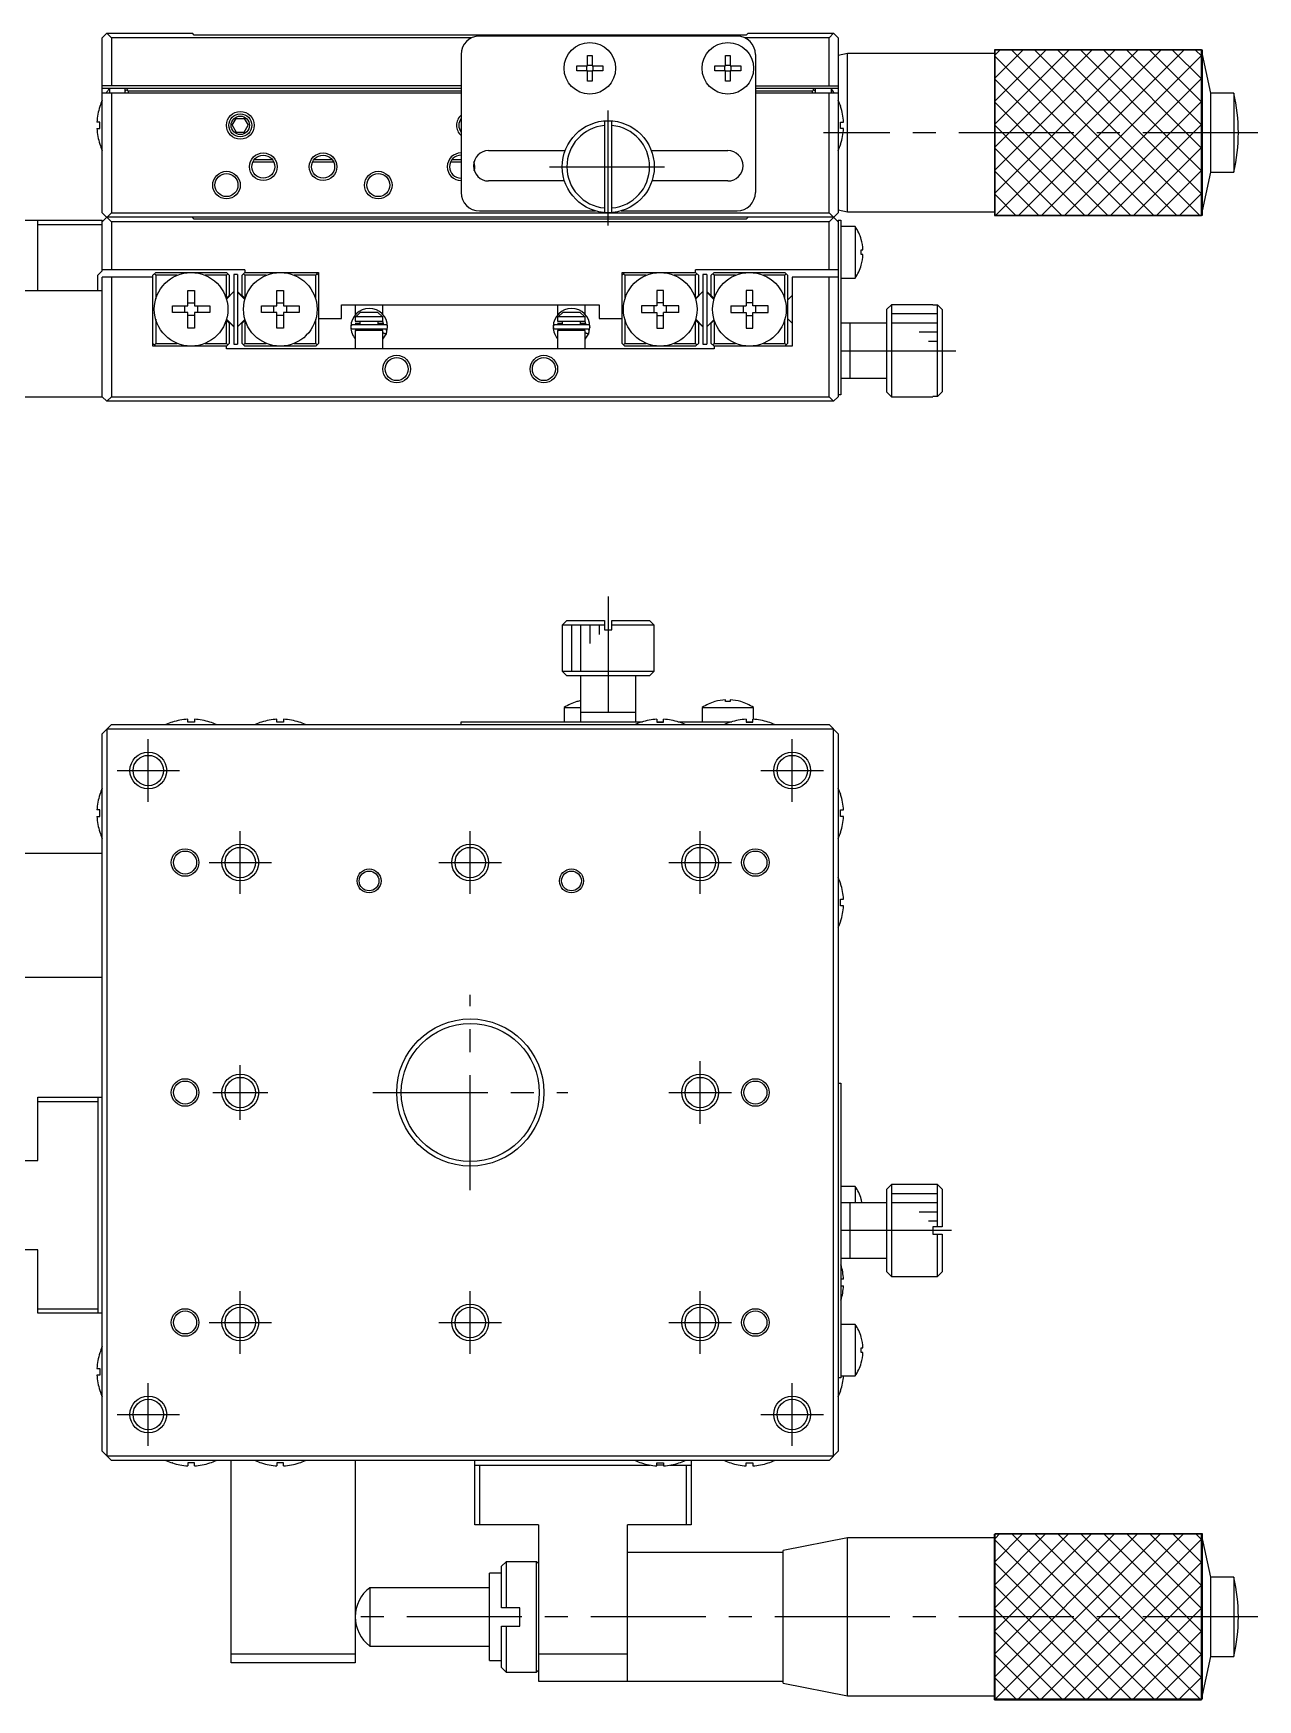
# Model space of a CAD drawing. Extents: x -141 to 392, y -18 to 291.
# Drawn here: x 19.6 to 152.7, y 110.1 to 291.2 of the extents above; entities that cross this region are included whole.
import ezdxf

# ---------------------------------------------------------------- set-up
doc = ezdxf.new("R2010")
doc.units = 0
doc.header["$LTSCALE"] = 10
doc.linetypes.add('CENTER', pattern=[2, 1.25, -0.25, 0.25, -0.25])
doc.layers.get('0').update_dxf_attribs({"linetype": 'CONTINUOUS'})
doc.layers.add('CENTER', color=1, linetype='CENTER')

msp = doc.modelspace()

# ---------------------------------------------------------------- linework, layer by layer
at = {"color": 7, "linetype": 'CONTINUOUS'}
for p, q in [((27.144574, 290.71926), (27.644574, 291.21926)), ((27.144574, 271.71926), (27.144574, 290.71926)), ((27.644574, 291.21926), (28.144574, 290.71926)), ((27.644574, 291.21926), (36.944574, 291.21926)), ((67.272794, 290.71926), (28.144574, 290.71926)), ((28.144574, 290.71926), (28.144574, 285.51926)), ((37.144574, 291.01926), (36.944574, 291.21926)), ((97.144574, 291.01926), (37.144574, 291.01926)), ((96.144574, 290.91926), (68.144574, 290.91926)), ((106.144574, 290.71926), (97.016354, 290.71926)), ((97.344574, 291.21926), (97.144574, 291.01926)), ((97.344574, 291.21926), (106.644574, 291.21926)), ((106.144574, 290.71926), (106.644574, 291.21926)), ((106.144574, 285.51926), (106.144574, 290.71926)), ((106.644574, 291.21926), (107.144574, 290.71926)), ((107.144574, 290.71926), (107.144574, 271.71926)), ((66.144574, 288.91926), (66.144574, 273.91926)), ((79.884574, 288.818399), (80.404574, 288.818399)), ((79.884574, 287.67926), (79.884574, 288.818399)), ((80.404574, 288.818399), (80.404574, 287.67926)), ((94.884574, 288.818399), (95.404574, 288.818399)), ((94.884574, 287.67926), (94.884574, 288.818399)), ((95.404574, 288.818399), (95.404574, 287.67926)), ((98.144574, 288.91926), (98.144574, 273.91926)), ((108.144574, 289.01926), (107.144574, 288.81926)), ((108.144574, 271.81926), (108.144574, 289.01926)), ((124.144574, 289.01926), (108.144574, 289.01926)), ((124.144574, 289.41926), (124.144574, 271.41926)), ((146.644574, 289.41926), (124.144574, 289.41926)), ((147.644574, 284.71926), (146.644574, 289.41926)), ((146.644574, 271.41926), (146.644574, 289.41926)), ((78.745435, 287.15926), (78.745435, 287.67926)), ((78.745435, 287.67926), (79.884574, 287.67926)), ((79.884574, 287.15926), (78.745435, 287.15926)), ((79.815132, 287.15926), (79.815132, 287.67926)), ((79.884574, 287.748702), (80.404574, 287.748702)), ((79.884574, 286.020121), (79.884574, 287.15926)), ((80.404574, 287.089818), (79.884574, 287.089818)), ((80.404574, 287.67926), (81.543713, 287.67926)), ((80.404574, 287.15926), (80.404574, 286.020121)), ((81.543713, 287.15926), (80.404574, 287.15926)), ((80.474016, 287.67926), (80.474016, 287.15926)), ((81.543713, 287.67926), (81.543713, 287.15926)), ((93.745435, 287.15926), (93.745435, 287.67926)), ((93.745435, 287.67926), (94.884574, 287.67926)), ((94.884574, 287.15926), (93.745435, 287.15926)), ((94.815132, 287.15926), (94.815132, 287.67926)), ((94.884574, 287.748702), (95.404574, 287.748702)), ((94.884574, 286.020121), (94.884574, 287.15926)), ((95.404574, 287.089818), (94.884574, 287.089818)), ((95.404574, 287.67926), (96.543713, 287.67926)), ((95.404574, 287.15926), (95.404574, 286.020121)), ((96.543713, 287.15926), (95.404574, 287.15926)), ((95.474016, 287.67926), (95.474016, 287.15926)), ((96.543713, 287.67926), (96.543713, 287.15926)), ((66.144574, 285.51926), (27.144574, 285.51926)), ((66.144574, 285.21926), (27.144574, 285.21926)), ((66.144574, 284.71926), (27.144574, 284.71926)), ((27.921098, 285.21926), (27.921098, 284.71926)), ((28.144574, 284.71926), (28.144574, 271.71926)), ((29.944574, 285.21926), (29.644574, 284.91926)), ((29.644574, 284.71926), (29.644574, 285.21926)), ((29.944574, 284.91926), (29.794574, 285.06926)), ((29.944574, 284.91926), (29.944574, 284.71926)), ((66.144574, 284.91926), (29.944574, 284.91926)), ((80.404574, 286.020121), (79.884574, 286.020121)), ((95.404574, 286.020121), (94.884574, 286.020121)), ((98.144574, 285.51926), (107.144574, 285.51926)), ((107.144574, 285.21926), (98.144574, 285.21926)), ((104.344574, 284.91926), (98.144574, 284.91926)), ((107.144574, 284.71926), (98.144574, 284.71926)), ((104.644574, 284.91926), (104.344574, 285.21926)), ((104.494574, 285.06926), (104.344574, 284.91926)), ((104.344574, 284.71926), (104.344574, 284.91926)), ((104.644574, 285.21926), (104.644574, 284.71926)), ((106.144574, 271.71926), (106.144574, 284.71926)), ((106.368049, 285.21926), (106.368049, 284.71926)), ((150.144574, 284.71926), (147.644574, 284.71926)), ((147.644574, 276.11926), (147.644574, 284.71926)), ((150.144574, 284.71926), (150.144574, 276.11926)), ((26.881991, 283.25469), (26.872942, 283.259104)), ((107.407156, 283.25469), (107.416205, 283.259104)), ((26.881991, 281.57926), (26.564543, 281.57926)), ((26.564543, 280.85926), (26.881991, 280.85926)), ((26.881991, 280.85926), (26.881991, 281.57926)), ((41.278548, 281.21926), (41.711561, 281.96926)), ((41.278548, 281.21926), (41.711561, 280.46926)), ((41.711561, 281.96926), (42.577586, 281.96926)), ((42.577586, 281.96926), (43.010599, 281.21926)), ((42.577586, 280.46926), (43.010599, 281.21926)), ((81.744574, 281.703234), (81.744574, 271.735286)), ((82.544574, 271.735286), (82.544574, 281.703234)), ((107.407156, 280.85926), (107.407156, 281.57926)), ((107.407156, 281.57926), (107.724605, 281.57926)), ((107.724605, 280.85926), (107.407156, 280.85926)), ((26.872942, 279.179416), (26.881991, 279.183829)), ((41.711561, 280.46926), (42.577586, 280.46926)), ((107.416205, 279.179416), (107.407156, 279.183829)), ((45.790218, 277.21926), (43.49893, 277.21926)), ((43.684105, 277.51926), (45.605042, 277.51926)), ((52.290218, 277.21926), (49.99893, 277.21926)), ((50.184105, 277.51926), (52.105042, 277.51926)), ((66.144574, 277.21926), (64.99893, 277.21926)), ((65.184105, 277.51926), (66.144574, 277.51926)), ((69.144574, 278.46926), (77.460825, 278.46926)), ((86.828322, 278.46926), (95.144574, 278.46926)), ((146.644574, 271.41926), (147.644574, 276.11926)), ((147.644574, 276.11926), (150.144574, 276.11926)), ((77.390891, 275.16926), (69.144574, 275.16926)), ((95.144574, 275.16926), (86.898257, 275.16926)), ((27.144574, 271.71926), (28.144574, 270.71926)), ((27.144574, 270.71926), (28.144574, 271.71926)), ((28.144574, 271.71926), (106.144574, 271.71926)), ((68.144574, 271.91926), (80.744574, 271.91926)), ((83.544574, 271.91926), (96.144574, 271.91926)), ((106.144574, 271.71926), (107.144574, 270.71926)), ((106.144574, 270.71926), (107.144574, 271.71926)), ((107.144574, 272.01926), (108.144574, 271.81926)), ((108.144574, 271.81926), (124.144574, 271.81926)), ((6.144574, 270.91926), (27.144574, 270.91926)), ((20.144574, 263.21926), (20.144574, 270.91926)), ((27.144574, 270.41926), (20.144574, 270.41926)), ((27.144574, 265.41926), (27.144574, 270.91926)), ((106.644574, 271.21926), (27.644574, 271.21926)), ((28.144574, 270.71926), (28.144574, 265.51926)), ((106.144574, 270.71926), (28.144574, 270.71926)), ((37.144574, 271.01926), (36.944574, 271.21926)), ((97.144574, 271.01926), (37.144574, 271.01926)), ((97.344574, 271.21926), (97.144574, 271.01926)), ((106.144574, 265.51926), (106.144574, 270.71926)), ((107.144574, 270.91926), (107.444574, 270.91926)), ((107.144574, 270.91926), (107.144574, 251.71926)), ((107.444574, 270.91926), (107.444574, 251.91926)), ((108.987037, 270.21926), (107.444574, 270.21926)), ((108.987037, 270.21926), (108.987037, 264.61926)), ((124.144574, 271.41926), (146.644574, 271.41926)), ((109.637778, 268.818399), (109.643947, 268.821408)), ((109.637778, 267.15926), (109.637778, 267.67926)), ((109.637778, 267.67926), (109.831035, 267.67926)), ((109.831035, 267.15926), (109.637778, 267.15926)), ((26.644574, 264.91926), (27.144574, 265.41926)), ((26.644574, 263.21926), (26.644574, 264.91926)), ((42.644574, 265.51926), (27.144574, 265.51926)), ((27.144574, 251.71926), (27.144574, 264.71926)), ((32.644574, 264.71926), (27.144574, 264.71926)), ((28.144574, 264.71926), (28.144574, 251.71926)), ((32.944574, 265.21926), (32.644574, 264.91926)), ((32.644574, 257.21926), (32.644574, 264.91926)), ((32.944574, 264.91926), (32.794574, 265.06926)), ((32.944574, 265.21926), (40.644574, 265.21926)), ((32.944574, 264.91926), (32.944574, 262.304387)), ((35.274705, 264.91926), (32.944574, 264.91926)), ((40.644574, 264.91926), (38.314442, 264.91926)), ((40.644574, 265.21926), (40.944574, 264.91926)), ((40.794574, 265.06926), (40.644574, 264.91926)), ((40.644574, 262.428969), (40.644574, 264.91926)), ((40.944574, 264.91926), (40.944574, 262.728969)), ((41.844574, 265.01926), (41.444574, 265.01926)), ((41.444574, 265.01926), (41.444574, 257.41926)), ((41.844574, 265.01926), (41.844574, 257.41926)), ((42.344574, 264.91926), (42.644574, 265.21926)), ((42.344574, 262.728969), (42.344574, 264.91926)), ((42.644574, 264.91926), (42.494574, 265.06926)), ((42.644574, 265.51926), (42.644574, 265.21926)), ((42.644574, 265.21926), (50.644574, 265.21926)), ((42.644574, 264.91926), (42.644574, 262.428969)), ((44.974705, 264.91926), (42.644574, 264.91926)), ((50.344574, 264.91926), (48.014442, 264.91926)), ((50.344574, 265.21926), (50.644574, 264.91926)), ((50.494574, 265.06926), (50.344574, 264.91926)), ((50.344574, 262.304387), (50.344574, 264.91926)), ((50.644574, 265.21926), (50.644574, 257.51926)), ((83.644574, 265.21926), (91.644574, 265.21926)), ((83.644574, 257.51926), (83.644574, 265.21926)), ((83.944574, 265.21926), (83.644574, 264.91926)), ((83.944574, 264.91926), (83.794574, 265.06926)), ((86.274705, 264.91926), (83.944574, 264.91926)), ((83.944574, 264.91926), (83.944574, 262.304387)), ((91.644574, 264.91926), (89.314442, 264.91926)), ((91.644574, 265.21926), (91.644574, 265.51926)), ((107.144574, 265.51926), (91.644574, 265.51926)), ((91.644574, 265.21926), (91.944574, 264.91926)), ((91.794574, 265.06926), (91.644574, 264.91926)), ((91.644574, 262.428969), (91.644574, 264.91926)), ((91.944574, 264.91926), (91.944574, 262.728969)), ((92.444574, 265.01926), (92.444574, 257.41926)), ((92.844574, 265.01926), (92.444574, 265.01926)), ((92.844574, 265.01926), (92.844574, 257.41926)), ((93.344574, 264.91926), (93.644574, 265.21926)), ((93.344574, 262.728969), (93.344574, 264.91926)), ((93.644574, 264.91926), (93.494574, 265.06926)), ((93.644574, 265.21926), (101.344574, 265.21926)), ((93.644574, 264.91926), (93.644574, 262.428969)), ((95.974705, 264.91926), (93.644574, 264.91926)), ((101.344574, 264.91926), (99.014442, 264.91926)), ((101.344574, 265.21926), (101.644574, 264.91926)), ((101.494574, 265.06926), (101.344574, 264.91926)), ((101.344574, 262.304387), (101.344574, 264.91926)), ((101.644574, 264.91926), (101.644574, 257.51926)), ((102.144574, 264.71926), (102.144574, 257.21926)), ((107.144574, 264.71926), (102.144574, 264.71926)), ((106.144574, 251.71926), (106.144574, 264.71926)), ((107.444574, 264.61926), (108.987037, 264.61926)), ((109.643947, 266.017112), (109.637778, 266.020121)), ((27.144574, 263.21926), (6.144574, 263.21926)), ((36.434574, 263.25469), (37.154574, 263.25469)), ((36.434574, 261.57926), (36.434574, 263.25469)), ((37.154574, 263.25469), (37.154574, 261.57926)), ((40.616162, 262.400557), (40.944574, 262.728969)), ((41.444574, 263.14058), (40.636529, 262.332535)), ((42.652619, 262.332535), (41.844574, 263.14058)), ((41.844574, 263.06987), (42.637064, 262.27738)), ((42.344574, 262.728969), (42.672986, 262.400558)), ((46.134574, 263.25469), (46.854574, 263.25469)), ((46.134574, 261.57926), (46.134574, 263.25469)), ((46.854574, 263.25469), (46.854574, 261.57926)), ((88.154574, 263.25469), (87.434574, 263.25469)), ((87.434574, 263.25469), (87.434574, 261.57926)), ((88.154574, 261.57926), (88.154574, 263.25469)), ((91.616162, 262.400557), (91.944574, 262.728969)), ((92.444574, 263.14058), (91.636529, 262.332535)), ((93.652619, 262.332535), (92.844574, 263.14058)), ((92.844574, 263.06987), (93.637064, 262.27738)), ((93.344574, 262.728969), (93.672986, 262.400558)), ((97.854574, 263.25469), (97.134574, 263.25469)), ((97.134574, 263.25469), (97.134574, 261.57926)), ((97.854574, 261.57926), (97.854574, 263.25469)), ((102.144574, 262.71926), (101.644574, 262.21926)), ((34.759143, 260.85926), (34.759143, 261.57926)), ((34.759143, 261.57926), (36.434574, 261.57926)), ((36.434574, 260.85926), (34.759143, 260.85926)), ((36.106545, 260.85926), (36.106545, 261.57926)), ((36.434574, 261.907289), (37.154574, 261.907289)), ((36.434574, 259.183829), (36.434574, 260.85926)), ((37.154574, 261.57926), (38.830004, 261.57926)), ((37.154574, 260.85926), (37.154574, 259.183829)), ((38.830004, 260.85926), (37.154574, 260.85926)), ((37.482603, 261.57926), (37.482603, 260.85926)), ((38.830004, 261.57926), (38.830004, 260.85926)), ((44.459143, 261.57926), (46.134574, 261.57926)), ((44.459143, 260.85926), (44.459143, 261.57926)), ((46.134574, 260.85926), (44.459143, 260.85926)), ((45.806545, 260.85926), (45.806545, 261.57926)), ((46.134574, 261.907289), (46.854574, 261.907289)), ((46.134574, 259.183829), (46.134574, 260.85926)), ((46.854574, 261.57926), (48.530004, 261.57926)), ((46.854574, 260.85926), (46.854574, 259.183829)), ((48.530004, 260.85926), (46.854574, 260.85926)), ((47.182603, 261.57926), (47.182603, 260.85926)), ((48.530004, 261.57926), (48.530004, 260.85926)), ((53.144574, 260.21926), (53.144574, 261.71926)), ((53.144574, 261.71926), (81.144574, 261.71926)), ((54.644574, 261.71926), (54.644574, 260.609789)), ((54.698891, 260.41926), (55.228059, 260.91926)), ((55.228059, 260.91926), (57.061089, 260.91926)), ((57.061089, 260.91926), (57.590257, 260.41926)), ((57.644574, 260.648431), (57.644574, 261.71926)), ((76.644574, 261.71926), (76.644574, 260.609789)), ((76.698891, 260.41926), (77.228059, 260.91926)), ((77.228059, 260.91926), (79.061089, 260.91926)), ((79.061089, 260.91926), (79.590257, 260.41926)), ((79.644574, 260.648431), (79.644574, 261.71926)), ((81.144574, 261.71926), (81.144574, 260.21926)), ((87.434574, 261.57926), (85.759143, 261.57926)), ((85.759143, 261.57926), (85.759143, 260.85926)), ((85.759143, 260.85926), (87.434574, 260.85926)), ((87.106545, 261.57926), (87.106545, 260.85926)), ((88.154574, 261.907289), (87.434574, 261.907289)), ((87.434574, 260.85926), (87.434574, 259.183829)), ((89.830004, 261.57926), (88.154574, 261.57926)), ((88.154574, 259.183829), (88.154574, 260.85926)), ((89.830004, 260.85926), (88.154574, 260.85926)), ((88.482603, 260.85926), (88.482603, 261.57926)), ((89.830004, 260.85926), (89.830004, 261.57926)), ((95.459143, 261.57926), (95.459143, 260.85926)), ((95.459143, 261.57926), (97.134574, 261.57926)), ((95.459143, 260.85926), (97.134574, 260.85926)), ((96.806545, 261.57926), (96.806545, 260.85926)), ((97.854574, 261.907289), (97.134574, 261.907289)), ((97.134574, 260.85926), (97.134574, 259.183829)), ((99.530004, 261.57926), (97.854574, 261.57926)), ((97.854574, 259.183829), (97.854574, 260.85926)), ((97.854574, 260.85926), (99.530004, 260.85926)), ((98.182603, 260.85926), (98.182603, 261.57926)), ((99.530004, 260.85926), (99.530004, 261.57926)), ((112.944574, 261.71926), (112.444574, 261.21926)), ((112.444574, 252.21926), (112.444574, 261.21926)), ((112.944574, 261.71926), (112.944574, 251.71926)), ((117.444574, 261.71926), (112.944574, 261.71926)), ((117.444574, 261.71926), (117.444574, 261.703234)), ((117.444574, 261.703234), (117.944574, 261.703234)), ((117.944574, 251.735286), (117.944574, 261.703234)), ((117.944574, 261.703234), (118.444574, 261.201447)), ((118.444574, 261.201447), (118.444574, 252.237073)), ((32.944574, 260.134133), (32.944574, 257.51926)), ((37.154574, 260.531231), (36.434574, 260.531231)), ((37.154574, 259.183829), (36.434574, 259.183829)), ((40.944574, 259.709551), (40.616162, 260.037963)), ((40.636529, 260.105985), (41.444574, 259.29794)), ((40.644574, 257.51926), (40.644574, 260.009551)), ((41.444574, 259.36865), (40.652084, 260.16114)), ((40.944574, 259.709551), (40.944574, 257.51926)), ((41.844574, 259.29794), (42.652619, 260.105985)), ((42.672985, 260.037962), (42.344574, 259.709551)), ((42.344574, 257.51926), (42.344574, 259.709551)), ((42.644574, 260.009551), (42.644574, 257.51926)), ((46.854574, 260.531231), (46.134574, 260.531231)), ((46.854574, 259.183829), (46.134574, 259.183829)), ((50.344574, 257.51926), (50.344574, 260.134133)), ((50.644574, 260.21926), (53.144574, 260.21926)), ((57.936182, 259.5334), (54.386182, 259.5334)), ((54.386182, 259.0834), (57.936182, 259.0834)), ((54.644574, 260.41926), (54.644574, 259.91926)), ((57.644574, 260.41926), (54.644574, 260.41926)), ((54.644574, 259.91926), (57.644574, 259.91926)), ((54.644574, 259.71926), (55.144574, 259.71926)), ((54.734313, 258.919262), (54.986739, 259.0834)), ((55.144574, 259.91926), (55.144574, 259.5334)), ((55.144574, 259.0834), (55.144574, 258.91926)), ((57.144574, 259.5334), (57.144574, 259.91926)), ((57.144574, 259.71926), (57.644574, 259.71926)), ((57.144574, 258.91926), (57.144574, 259.0834)), ((57.335625, 259.0834), (57.588037, 258.919293)), ((57.586048, 259.919413), (57.695408, 259.533447)), ((57.644574, 259.91926), (57.644574, 260.41926)), ((57.644574, 259.71926), (57.644574, 259.759235)), ((58.004846, 259.08906), (58.002927, 259.093601)), ((58.017878, 259.055612), (58.004846, 259.08906)), ((58.029226, 259.021563), (58.017878, 259.055612)), ((58.030854, 258.60028), (58.160135, 259.282558)), ((79.936182, 259.5334), (76.386182, 259.5334)), ((76.386182, 259.0834), (79.936182, 259.0834)), ((76.644574, 260.41926), (76.644574, 259.91926)), ((79.644574, 260.41926), (76.644574, 260.41926)), ((76.644574, 259.91926), (79.644574, 259.91926)), ((76.644574, 259.71926), (77.144574, 259.71926)), ((76.734313, 258.919262), (76.986739, 259.0834)), ((77.144574, 259.91926), (77.144574, 259.5334)), ((77.144574, 259.0834), (77.144574, 258.91926)), ((79.144574, 259.5334), (79.144574, 259.91926)), ((79.144574, 259.71926), (79.644574, 259.71926)), ((79.144574, 258.91926), (79.144574, 259.0834)), ((79.335625, 259.0834), (79.588037, 258.919293)), ((79.586048, 259.919413), (79.695408, 259.533447)), ((79.644574, 259.91926), (79.644574, 260.41926)), ((79.644574, 259.71926), (79.644574, 259.759235)), ((80.004846, 259.08906), (80.002927, 259.093601)), ((80.017878, 259.055612), (80.004846, 259.08906)), ((80.029226, 259.021563), (80.017878, 259.055612)), ((80.030854, 258.60028), (80.160135, 259.282558)), ((81.144574, 260.21926), (83.644574, 260.21926)), ((83.944574, 260.134133), (83.944574, 257.51926)), ((87.434574, 260.531231), (88.154574, 260.531231)), ((87.434574, 259.183829), (88.154574, 259.183829)), ((91.944574, 259.709551), (91.616162, 260.037963)), ((91.636529, 260.105985), (92.444574, 259.29794)), ((91.644574, 257.51926), (91.644574, 260.009551)), ((92.444574, 259.36865), (91.652084, 260.16114)), ((91.944574, 259.709551), (91.944574, 257.51926)), ((92.844574, 259.29794), (93.652619, 260.105985)), ((93.672985, 260.037962), (93.344574, 259.709551)), ((93.344574, 257.51926), (93.344574, 259.709551)), ((93.644574, 260.009551), (93.644574, 257.51926)), ((97.134574, 260.531231), (97.854574, 260.531231)), ((97.134574, 259.183829), (97.854574, 259.183829)), ((101.344574, 257.51926), (101.344574, 260.134133)), ((101.644574, 260.21926), (102.144574, 259.71926)), ((112.444574, 259.71926), (107.444574, 259.71926)), ((108.444574, 253.71926), (108.444574, 259.71926)), ((32.944574, 257.21926), (32.644574, 257.51926)), ((40.644574, 257.21926), (32.644574, 257.21926)), ((32.794574, 257.36926), (32.944574, 257.51926)), ((32.944574, 257.51926), (35.274705, 257.51926)), ((38.314442, 257.51926), (40.644574, 257.51926)), ((40.644574, 257.51926), (40.794574, 257.36926)), ((40.944574, 257.51926), (40.644574, 257.21926)), ((40.644574, 256.91926), (40.644574, 257.21926)), ((41.444574, 257.41926), (41.844574, 257.41926)), ((42.644574, 257.21926), (42.344574, 257.51926)), ((42.494574, 257.36926), (42.644574, 257.51926)), ((42.644574, 257.51926), (44.974705, 257.51926)), ((50.344574, 257.21926), (42.644574, 257.21926)), ((48.014442, 257.51926), (50.344574, 257.51926)), ((50.344574, 257.51926), (50.494574, 257.36926)), ((50.344574, 257.21926), (50.644574, 257.51926)), ((54.297805, 258.585555), (54.302672, 258.571748)), ((54.301777, 258.571362), (54.331756, 258.501849)), ((54.318268, 258.534204), (54.317954, 258.532627)), ((54.317954, 258.532627), (54.318491, 258.53285)), ((54.318137, 258.531751), (54.317954, 258.532627)), ((57.644574, 258.91926), (54.644574, 258.91926)), ((54.644574, 258.91926), (54.644574, 256.91926)), ((57.998953, 258.522286), (57.644539, 258.655419)), ((57.644574, 256.91926), (57.644574, 258.91926)), ((57.657157, 258.659265), (57.644574, 258.665969)), ((57.64468, 257.968384), (58.003632, 258.532051)), ((57.670759, 258.652268), (57.657157, 258.659265)), ((57.685281, 258.64503), (57.670759, 258.652268)), ((57.700617, 258.637602), (57.685281, 258.64503)), ((57.716655, 258.63004), (57.700617, 258.637602)), ((57.733277, 258.622398), (57.716655, 258.63004)), ((57.750364, 258.614731), (57.733277, 258.622398)), ((57.76779, 258.607097), (57.750364, 258.614731)), ((57.785427, 258.59955), (57.76779, 258.607097)), ((57.803149, 258.592146), (57.785427, 258.59955)), ((57.820824, 258.584939), (57.803149, 258.592146)), ((57.838325, 258.57798), (57.820824, 258.584939)), ((57.855524, 258.571322), (57.838325, 258.57798)), ((57.872295, 258.565012), (57.855524, 258.571322)), ((57.888516, 258.559096), (57.872295, 258.565012)), ((57.904069, 258.553618), (57.888516, 258.559096)), ((57.91884, 258.548618), (57.904069, 258.553618)), ((57.932721, 258.544131), (57.91884, 258.548618)), ((57.945612, 258.540192), (57.932721, 258.544131)), ((57.957419, 258.536827), (57.945612, 258.540192)), ((57.968054, 258.534063), (57.957419, 258.536827)), ((57.977441, 258.531919), (57.968054, 258.534063)), ((57.985512, 258.530411), (57.977441, 258.531919)), ((57.985323, 258.489959), (58.030854, 258.60028)), ((57.992206, 258.52955), (57.985512, 258.530411)), ((57.997477, 258.529342), (57.992206, 258.52955)), ((58.001284, 258.529788), (57.997477, 258.529342)), ((57.999746, 258.522893), (57.998953, 258.522286)), ((58.003601, 258.530886), (58.001284, 258.529788)), ((58.00441, 258.532627), (58.003601, 258.530886)), ((58.004228, 258.531751), (58.016688, 258.563396)), ((58.016688, 258.563396), (58.028203, 258.597394)), ((58.028203, 258.597394), (58.038007, 258.631919)), ((58.038862, 258.986996), (58.029226, 259.021563)), ((58.038007, 258.631919), (58.046077, 258.666884)), ((58.046762, 258.951998), (58.038862, 258.986996)), ((58.046077, 258.666884), (58.052393, 258.702202)), ((58.052907, 258.916653), (58.046762, 258.951998)), ((58.052393, 258.702202), (58.05694, 258.737788)), ((58.057283, 258.881048), (58.052907, 258.916653)), ((58.05694, 258.737788), (58.059707, 258.773554)), ((58.059879, 258.845272), (58.057283, 258.881048)), ((58.059707, 258.773554), (58.060687, 258.809411)), ((58.060687, 258.809411), (58.059879, 258.845272)), ((76.297805, 258.585555), (76.302672, 258.571748)), ((76.301777, 258.571362), (76.331756, 258.501849)), ((76.318268, 258.534204), (76.317954, 258.532627)), ((76.317954, 258.532627), (76.318491, 258.53285)), ((76.318137, 258.531751), (76.317954, 258.532627)), ((79.644574, 258.91926), (76.644574, 258.91926)), ((76.644574, 258.91926), (76.644574, 256.91926)), ((79.999746, 258.522893), (79.644539, 258.655419)), ((79.644574, 256.91926), (79.644574, 258.91926)), ((79.657157, 258.659265), (79.644574, 258.665969)), ((79.64468, 257.968384), (80.003632, 258.532051)), ((79.670759, 258.652268), (79.657157, 258.659265)), ((79.685281, 258.64503), (79.670759, 258.652268)), ((79.700617, 258.637602), (79.685281, 258.64503)), ((79.716655, 258.63004), (79.700617, 258.637602)), ((79.733277, 258.622398), (79.716655, 258.63004)), ((79.750364, 258.614731), (79.733277, 258.622398)), ((79.76779, 258.607097), (79.750364, 258.614731)), ((79.785427, 258.59955), (79.76779, 258.607097)), ((79.803149, 258.592146), (79.785427, 258.59955)), ((79.820824, 258.584939), (79.803149, 258.592146)), ((79.838325, 258.57798), (79.820824, 258.584939)), ((79.855524, 258.571322), (79.838325, 258.57798)), ((79.872295, 258.565012), (79.855524, 258.571322)), ((79.888516, 258.559096), (79.872295, 258.565012)), ((79.904069, 258.553618), (79.888516, 258.559096)), ((79.91884, 258.548618), (79.904069, 258.553618)), ((79.932721, 258.544131), (79.91884, 258.548618)), ((79.945612, 258.540192), (79.932721, 258.544131)), ((79.957419, 258.536827), (79.945612, 258.540192)), ((79.968054, 258.534063), (79.957419, 258.536827)), ((79.977441, 258.531919), (79.968054, 258.534063)), ((79.985512, 258.530411), (79.977441, 258.531919)), ((79.985323, 258.489959), (79.999858, 258.523165)), ((79.992206, 258.52955), (79.985512, 258.530411)), ((79.997477, 258.529342), (79.992206, 258.52955)), ((80.001284, 258.529788), (79.997477, 258.529342)), ((79.999858, 258.523165), (80.030854, 258.60028)), ((80.003601, 258.530886), (80.001284, 258.529788)), ((80.00441, 258.532627), (80.003601, 258.530886)), ((80.004228, 258.531751), (80.016688, 258.563396)), ((80.016688, 258.563396), (80.028203, 258.597394)), ((80.028203, 258.597394), (80.038007, 258.631919)), ((80.038862, 258.986996), (80.029226, 259.021563)), ((80.038007, 258.631919), (80.046077, 258.666884)), ((80.046762, 258.951998), (80.038862, 258.986996)), ((80.046077, 258.666884), (80.052393, 258.702202)), ((80.052907, 258.916653), (80.046762, 258.951998)), ((80.052393, 258.702202), (80.05694, 258.737788)), ((80.057283, 258.881048), (80.052907, 258.916653)), ((80.05694, 258.737788), (80.059707, 258.773554)), ((80.059879, 258.845272), (80.057283, 258.881048)), ((80.059707, 258.773554), (80.060687, 258.809411)), ((80.060687, 258.809411), (80.059879, 258.845272)), ((83.644574, 257.51926), (83.944574, 257.21926)), ((83.794574, 257.36926), (83.944574, 257.51926)), ((83.944574, 257.51926), (86.274705, 257.51926)), ((91.644574, 257.21926), (83.944574, 257.21926)), ((89.314442, 257.51926), (91.644574, 257.51926)), ((91.644574, 257.51926), (91.794574, 257.36926)), ((91.944574, 257.51926), (91.644574, 257.21926)), ((92.444574, 257.41926), (92.844574, 257.41926)), ((93.644574, 257.21926), (93.344574, 257.51926)), ((93.494574, 257.36926), (93.644574, 257.51926)), ((93.644574, 257.51926), (95.974705, 257.51926)), ((93.644574, 257.21926), (93.644574, 256.91926)), ((102.144574, 257.21926), (93.644574, 257.21926)), ((99.014442, 257.51926), (101.344574, 257.51926)), ((101.344574, 257.51926), (101.494574, 257.36926)), ((101.344574, 257.21926), (101.644574, 257.51926)), ((93.644574, 256.91926), (40.644574, 256.91926)), ((107.444574, 253.71926), (112.444574, 253.71926)), ((107.444574, 251.91926), (107.144574, 251.91926)), ((112.444574, 252.21926), (112.944574, 251.71926)), ((118.444574, 252.237073), (117.944574, 251.735286)), ((6.144574, 251.71926), (27.144574, 251.71926)), ((27.144574, 251.71926), (27.644574, 251.21926)), ((27.644574, 251.21926), (28.144574, 251.71926)), ((106.644574, 251.21926), (27.644574, 251.21926)), ((28.144574, 251.71926), (106.144574, 251.71926)), ((106.144574, 251.71926), (106.644574, 251.21926)), ((106.644574, 251.21926), (107.144574, 251.71926)), ((112.944574, 251.71926), (117.444574, 251.71926)), ((117.944574, 251.735286), (117.444574, 251.735286)), ((117.444574, 251.735286), (117.444574, 251.71926)), ((77.644574, 227.382902), (77.144574, 226.882902)), ((81.744574, 226.882902), (77.144574, 226.882902)), ((77.144574, 226.882902), (77.144574, 221.882902)), ((77.644574, 227.382902), (81.744574, 227.382902)), ((81.744574, 227.382902), (81.744574, 226.382902)), ((82.544574, 227.382902), (86.644574, 227.382902)), ((82.544574, 226.382902), (82.544574, 227.382902)), ((87.144574, 226.882902), (82.544574, 226.882902)), ((87.144574, 226.882902), (86.644574, 227.382902)), ((87.144574, 221.882902), (87.144574, 226.882902)), ((81.744574, 226.382902), (82.544574, 226.382902)), ((77.144574, 221.882902), (87.144574, 221.882902)), ((77.144574, 221.882902), (77.644574, 221.382902)), ((86.644574, 221.382902), (77.644574, 221.382902)), ((79.144574, 221.382902), (79.144574, 216.382902)), ((85.144574, 216.382902), (85.144574, 221.382902)), ((86.644574, 221.382902), (87.144574, 221.882902)), ((77.344574, 217.925365), (79.144574, 217.925365)), ((77.344574, 217.925365), (77.344574, 216.382902)), ((78.745435, 218.576106), (78.742426, 218.582275)), ((85.144574, 217.382902), (79.144574, 217.382902)), ((92.344574, 217.925365), (97.944574, 217.925365)), ((92.344574, 217.925365), (92.344574, 216.382902)), ((93.745435, 218.576106), (93.742426, 218.582275)), ((94.884574, 218.576106), (94.884574, 218.769364)), ((95.404574, 218.576106), (94.884574, 218.576106)), ((95.404574, 218.769364), (95.404574, 218.576106)), ((96.546721, 218.582275), (96.543713, 218.576106)), ((97.944574, 216.657305), (97.944574, 217.925365)), ((27.144574, 215.082902), (28.144574, 216.082902)), ((27.644574, 215.582902), (27.644574, 136.582902)), ((106.644574, 215.582902), (27.644574, 215.582902)), ((28.144574, 216.082902), (106.144574, 216.082902)), ((34.759143, 216.345484), (34.75473, 216.354534)), ((36.434574, 216.345484), (36.434574, 216.662933)), ((37.154574, 216.345484), (36.434574, 216.345484)), ((37.154574, 216.662933), (37.154574, 216.345484)), ((38.834418, 216.354534), (38.830004, 216.345484)), ((44.459143, 216.345484), (44.45473, 216.354534)), ((46.134574, 216.345484), (46.134574, 216.662933)), ((46.854574, 216.345484), (46.134574, 216.345484)), ((46.854574, 216.662933), (46.854574, 216.345484)), ((48.534418, 216.354534), (48.530004, 216.345484)), ((66.144574, 216.082902), (66.144574, 216.382902)), ((66.144574, 216.382902), (85.876137, 216.382902)), ((85.75473, 216.354534), (85.759143, 216.345484)), ((87.434574, 216.662933), (87.434574, 216.345484)), ((87.434574, 216.382902), (88.154574, 216.382902)), ((87.434574, 216.345484), (88.154574, 216.345484)), ((88.154574, 216.345484), (88.154574, 216.662933)), ((89.713011, 216.382902), (95.576137, 216.382902)), ((89.830004, 216.345484), (89.834418, 216.354534)), ((95.45473, 216.354534), (95.459143, 216.345484)), ((97.134574, 216.662933), (97.134574, 216.345484)), ((97.134574, 216.382902), (97.854574, 216.382902)), ((97.134574, 216.345484), (97.854574, 216.345484)), ((97.854574, 216.345484), (97.854574, 216.662933)), ((99.530004, 216.345484), (99.534418, 216.354534)), ((106.144574, 216.082902), (107.144574, 215.082902)), ((106.644574, 136.582902), (106.644574, 215.582902)), ((27.144574, 137.082902), (27.144574, 215.082902)), ((107.144574, 215.082902), (107.144574, 137.082902)), ((26.881991, 208.468332), (26.872942, 208.472746)), ((107.407156, 208.468332), (107.416205, 208.472746)), ((26.881991, 206.792902), (26.564543, 206.792902)), ((26.881991, 206.072902), (26.881991, 206.792902)), ((107.407156, 206.792902), (107.724605, 206.792902)), ((107.407156, 206.072902), (107.407156, 206.792902)), ((26.564543, 206.072902), (26.881991, 206.072902)), ((107.724605, 206.072902), (107.407156, 206.072902)), ((26.872942, 204.393058), (26.881991, 204.397471)), ((107.416205, 204.393058), (107.407156, 204.397471)), ((5.144574, 202.082902), (27.144574, 202.082902)), ((107.407156, 198.768332), (107.416205, 198.772746)), ((107.407156, 197.092902), (107.724605, 197.092902)), ((107.407156, 196.372902), (107.407156, 197.092902)), ((107.724605, 196.372902), (107.407156, 196.372902)), ((107.416205, 194.693058), (107.407156, 194.697471)), ((27.144574, 188.582902), (5.144574, 188.582902)), ((107.144574, 177.082902), (107.444574, 177.082902)), ((107.444574, 177.082902), (107.444574, 145.082902)), ((20.144574, 175.582902), (27.144574, 175.582902)), ((20.144574, 168.682902), (20.144574, 175.582902)), ((26.644574, 175.082902), (20.144574, 175.082902)), ((26.644574, 175.582902), (26.644574, 152.082902)), ((3.144574, 168.682902), (20.144574, 168.682902)), ((108.987037, 165.882902), (107.444574, 165.882902)), ((108.987037, 165.882902), (108.987037, 164.082902)), ((112.944574, 166.082902), (112.444574, 165.582902)), ((112.444574, 156.582902), (112.444574, 165.582902)), ((112.944574, 166.082902), (112.944574, 156.082902)), ((117.944574, 166.082902), (112.944574, 166.082902)), ((117.944574, 161.482902), (117.944574, 166.082902)), ((118.444574, 165.582902), (117.944574, 166.082902)), ((118.444574, 165.582902), (118.444574, 161.482902)), ((112.444574, 164.082902), (107.444574, 164.082902)), ((108.444574, 158.082902), (108.444574, 164.082902)), ((109.637778, 164.482041), (109.643947, 164.48505)), ((117.444574, 161.482902), (117.444574, 160.682902)), ((118.444574, 161.482902), (117.444574, 161.482902)), ((117.444574, 160.682902), (118.444574, 160.682902)), ((117.944574, 156.082902), (117.944574, 160.682902)), ((118.444574, 160.682902), (118.444574, 156.582902)), ((20.144574, 158.982902), (3.144574, 158.982902)), ((20.144574, 152.082902), (20.144574, 158.982902)), ((107.444574, 158.082902), (112.444574, 158.082902)), ((107.724605, 155.792902), (107.444574, 155.792902)), ((112.444574, 156.582902), (112.944574, 156.082902)), ((112.944574, 156.082902), (117.944574, 156.082902)), ((117.944574, 156.082902), (118.444574, 156.582902)), ((107.444574, 155.072902), (107.724605, 155.072902)), ((20.144574, 152.582902), (26.644574, 152.582902)), ((27.144574, 152.082902), (20.144574, 152.082902)), ((108.987037, 150.882902), (107.444574, 150.882902)), ((108.987037, 150.882902), (108.987037, 145.282902)), ((109.637778, 149.482041), (109.643947, 149.48505)), ((26.872942, 147.772746), (26.881991, 147.768332)), ((109.637778, 148.342902), (109.831035, 148.342902)), ((109.637778, 147.822902), (109.637778, 148.342902)), ((109.831035, 147.822902), (109.637778, 147.822902)), ((26.564543, 146.092902), (26.881991, 146.092902)), ((26.881991, 145.372902), (26.564543, 145.372902)), ((26.881991, 146.092902), (26.881991, 145.372902)), ((107.444574, 145.082902), (107.144574, 145.082902)), ((107.444574, 145.282902), (108.987037, 145.282902)), ((109.643947, 146.680754), (109.637778, 146.683763)), ((26.881991, 143.697471), (26.872942, 143.693058)), ((107.407156, 143.697471), (107.416205, 143.693058)), ((28.144574, 136.082902), (27.144574, 137.082902)), ((27.644574, 136.582902), (106.644574, 136.582902)), ((106.144574, 136.082902), (28.144574, 136.082902)), ((41.144574, 114.082902), (41.144574, 136.082902)), ((54.644574, 136.082902), (54.644574, 114.082902)), ((67.644574, 129.082902), (67.644574, 136.082902)), ((91.144574, 136.082902), (91.144574, 129.082902)), ((107.144574, 137.082902), (106.144574, 136.082902)), ((34.759143, 135.820319), (34.75473, 135.81127)), ((37.154574, 135.820319), (36.434574, 135.820319)), ((36.434574, 135.820319), (36.434574, 135.502871)), ((37.154574, 135.502871), (37.154574, 135.820319)), ((38.834418, 135.81127), (38.830004, 135.820319)), ((44.459143, 135.820319), (44.45473, 135.81127)), ((46.854574, 135.820319), (46.134574, 135.820319)), ((46.134574, 135.820319), (46.134574, 135.502871)), ((46.854574, 135.502871), (46.854574, 135.820319)), ((48.534418, 135.81127), (48.530004, 135.820319)), ((67.644574, 135.582902), (86.717355, 135.582902)), ((68.144574, 135.582902), (68.144574, 129.082902)), ((85.75473, 135.81127), (85.759143, 135.820319)), ((87.434574, 135.820319), (88.154574, 135.820319)), ((87.434574, 135.502871), (87.434574, 135.820319)), ((88.154574, 135.582902), (87.434574, 135.582902)), ((88.154574, 135.820319), (88.154574, 135.502871)), ((88.871792, 135.582902), (91.144574, 135.582902)), ((89.830004, 135.820319), (89.834418, 135.81127)), ((90.644574, 129.082902), (90.644574, 135.582902)), ((95.45473, 135.81127), (95.459143, 135.820319)), ((97.134574, 135.820319), (97.854574, 135.820319)), ((97.134574, 135.502871), (97.134574, 135.820319)), ((97.854574, 135.820319), (97.854574, 135.502871)), ((99.530004, 135.820319), (99.534418, 135.81127)), ((74.544574, 129.082902), (67.644574, 129.082902)), ((74.544574, 129.082902), (74.544574, 112.082902)), ((91.144574, 129.082902), (84.244574, 129.082902)), ((84.244574, 112.082902), (84.244574, 129.082902)), ((108.144574, 127.682902), (101.144574, 126.282902)), ((108.144574, 110.482902), (108.144574, 127.682902)), ((124.144574, 127.682902), (108.144574, 127.682902)), ((146.644574, 128.082902), (124.144574, 128.082902)), ((124.144574, 110.082902), (124.144574, 128.082902)), ((147.644574, 123.382902), (146.644574, 128.082902)), ((146.644574, 110.082902), (146.644574, 128.082902)), ((71.044574, 125.082902), (70.544574, 124.582902)), ((71.044574, 125.082902), (71.044574, 120.082902)), ((74.344574, 125.082902), (71.044574, 125.082902)), ((74.344574, 113.082902), (74.344574, 125.082902)), ((74.544574, 124.882902), (74.344574, 125.082902)), ((101.144574, 126.082902), (84.244574, 126.082902)), ((101.144574, 111.882902), (101.144574, 126.282902)), ((70.544574, 123.832902), (69.244574, 123.832902)), ((69.244574, 114.332902), (69.244574, 123.832902)), ((70.544574, 120.082902), (70.544574, 124.582902)), ((150.144574, 123.382902), (147.644574, 123.382902)), ((147.644574, 114.782902), (147.644574, 123.382902)), ((150.144574, 123.382902), (150.144574, 114.782902)), ((69.244574, 122.257902), (56.211753, 122.257902)), ((56.211753, 122.257902), (56.211753, 115.907902)), ((72.544574, 120.082902), (70.544574, 120.082902)), ((72.544574, 118.082902), (72.544574, 120.082902)), ((70.544574, 113.582902), (70.544574, 118.082902)), ((70.544574, 118.082902), (72.544574, 118.082902)), ((71.044574, 118.082902), (71.044574, 113.082902)), ((41.144574, 115.082902), (54.644574, 115.082902)), ((56.211753, 115.907902), (69.244574, 115.907902)), ((69.244574, 114.332902), (70.544574, 114.332902)), ((74.544574, 115.082902), (84.244574, 115.082902)), ((146.644574, 110.082902), (147.644574, 114.782902)), ((147.644574, 114.782902), (150.144574, 114.782902)), ((54.644574, 114.082902), (41.144574, 114.082902)), ((70.544574, 113.582902), (71.044574, 113.082902)), ((71.044574, 113.082902), (74.344574, 113.082902)), ((74.344574, 113.082902), (74.544574, 113.282902)), ((74.544574, 112.082902), (101.144574, 112.082902)), ((101.144574, 111.882902), (108.144574, 110.482902)), ((108.144574, 110.482902), (124.144574, 110.482902)), ((124.144574, 110.082902), (146.644574, 110.082902))]:
    msp.add_line(p, q, dxfattribs=at)
at = {"color": 3, "linetype": 'CONTINUOUS'}
for p, q in [((124.194574, 288.869888), (124.743946, 289.41926)), ((124.194574, 286.369888), (127.243946, 289.41926)), ((124.194574, 283.869888), (129.743946, 289.41926)), ((124.194574, 281.369888), (132.243946, 289.41926)), ((124.194574, 278.869888), (134.743946, 289.41926)), ((124.194574, 271.41926), (124.194574, 289.41926)), ((124.194574, 289.41926), (146.694574, 289.41926)), ((124.194574, 288.691593), (134.105426, 278.78074)), ((125.966906, 289.41926), (136.605426, 278.78074)), ((126.605426, 278.78074), (137.243946, 289.41926)), ((128.466906, 289.41926), (139.105426, 278.78074)), ((129.105426, 278.78074), (139.743946, 289.41926)), ((130.966906, 289.41926), (141.605426, 278.78074)), ((131.605426, 278.78074), (142.243946, 289.41926)), ((133.466906, 289.41926), (144.105426, 278.78074)), ((134.105426, 278.78074), (144.743946, 289.41926)), ((135.966906, 289.41926), (146.605426, 278.78074)), ((136.605426, 278.78074), (146.694574, 288.869888)), ((138.466906, 289.41926), (146.694574, 281.191593)), ((140.966906, 289.41926), (146.694574, 283.691593)), ((143.466906, 289.41926), (146.694574, 286.191593)), ((145.966906, 289.41926), (146.694574, 288.691593)), ((146.694574, 289.41926), (146.694574, 271.41926)), ((139.105426, 278.78074), (146.694574, 286.369888)), ((124.194574, 286.191593), (131.605426, 278.78074)), ((124.194574, 283.691593), (129.105426, 278.78074)), ((141.605426, 278.78074), (146.694574, 283.869888)), ((124.194574, 281.191593), (126.605426, 278.78074)), ((144.105426, 278.78074), (146.694574, 281.369888)), ((124.194574, 276.369888), (126.605426, 278.78074)), ((124.194574, 273.869888), (129.105426, 278.78074)), ((124.194574, 278.691593), (131.466906, 271.41926)), ((124.243946, 271.41926), (131.605426, 278.78074)), ((126.605426, 278.78074), (133.966906, 271.41926)), ((126.743946, 271.41926), (134.105426, 278.78074)), ((129.105426, 278.78074), (136.466906, 271.41926)), ((129.243946, 271.41926), (136.605426, 278.78074)), ((131.605426, 278.78074), (138.966906, 271.41926)), ((131.743946, 271.41926), (139.105426, 278.78074)), ((134.105426, 278.78074), (141.466906, 271.41926)), ((134.243946, 271.41926), (141.605426, 278.78074)), ((136.605426, 278.78074), (143.966906, 271.41926)), ((136.743946, 271.41926), (144.105426, 278.78074)), ((139.105426, 278.78074), (146.466906, 271.41926)), ((139.243946, 271.41926), (146.605426, 278.78074)), ((141.605426, 278.78074), (146.694574, 273.691593)), ((144.105426, 278.78074), (146.694574, 276.191593)), ((146.605426, 278.78074), (146.694574, 278.869888)), ((146.605426, 278.78074), (146.694574, 278.691593)), ((124.194574, 276.191593), (128.966906, 271.41926)), ((141.743946, 271.41926), (146.694574, 276.369888)), ((124.194574, 273.691593), (126.466906, 271.41926)), ((144.243946, 271.41926), (146.694574, 273.869888)), ((146.694574, 271.41926), (124.194574, 271.41926)), ((117.944574, 260.71926), (112.944574, 260.71926)), ((117.944574, 259.71926), (112.944574, 259.71926)), ((117.944574, 258.71926), (115.944574, 258.71926)), ((117.944574, 257.71926), (116.944574, 257.71926)), ((78.144574, 226.882902), (78.144574, 221.882902)), ((79.144574, 226.882902), (79.144574, 221.882902)), ((80.144574, 226.882902), (80.144574, 224.882902)), ((81.144574, 226.882902), (81.144574, 225.882902)), ((117.944574, 165.082902), (112.944574, 165.082902)), ((117.944574, 164.082902), (112.944574, 164.082902)), ((117.944574, 163.082902), (115.944574, 163.082902)), ((117.944574, 162.082902), (116.944574, 162.082902)), ((124.194574, 127.606246), (124.72123, 128.132902)), ((124.194574, 125.106246), (127.22123, 128.132902)), ((124.194574, 122.606246), (129.72123, 128.132902)), ((124.194574, 120.106246), (132.22123, 128.132902)), ((124.194574, 117.606246), (134.72123, 128.132902)), ((124.194574, 115.106246), (137.22123, 128.132902)), ((124.194574, 112.606246), (139.72123, 128.132902)), ((124.194574, 110.132902), (124.194574, 128.132902)), ((124.194574, 128.132902), (146.694574, 128.132902)), ((124.194574, 127.427951), (141.489622, 110.132902)), ((124.22123, 110.132902), (142.22123, 128.132902)), ((125.989622, 128.132902), (143.989622, 110.132902)), ((126.72123, 110.132902), (144.72123, 128.132902)), ((128.489622, 128.132902), (146.489622, 110.132902)), ((129.22123, 110.132902), (146.694574, 127.606246)), ((130.989622, 128.132902), (146.694574, 112.427951)), ((133.489622, 128.132902), (146.694574, 114.927951)), ((135.989622, 128.132902), (146.694574, 117.427951)), ((138.489622, 128.132902), (146.694574, 119.927951)), ((140.989622, 128.132902), (146.694574, 122.427951)), ((143.489622, 128.132902), (146.694574, 124.927951)), ((145.989622, 128.132902), (146.694574, 127.427951)), ((146.694574, 128.132902), (146.694574, 110.132902)), ((131.72123, 110.132902), (146.694574, 125.106246)), ((124.194574, 124.927951), (138.989622, 110.132902)), ((124.194574, 122.427951), (136.489622, 110.132902)), ((134.22123, 110.132902), (146.694574, 122.606246)), ((124.194574, 119.927951), (133.989622, 110.132902)), ((136.72123, 110.132902), (146.694574, 120.106246)), ((124.194574, 117.427951), (131.489622, 110.132902)), ((139.22123, 110.132902), (146.694574, 117.606246)), ((124.194574, 114.927951), (128.989622, 110.132902)), ((141.72123, 110.132902), (146.694574, 115.106246)), ((124.194574, 112.427951), (126.489622, 110.132902)), ((144.22123, 110.132902), (146.694574, 112.606246)), ((146.694574, 110.132902), (124.194574, 110.132902))]:
    msp.add_line(p, q, dxfattribs=at)
at = {"color": 7, "linetype": 'CONTINUOUS'}
for centre, radius in [((80.144574, 287.41926), 2.8), ((95.144574, 287.41926), 2.8), ((42.144574, 281.21926), 1.25), ((42.144574, 281.21926), 1), ((82.144574, 276.71926), 5), ((44.644574, 276.71926), 1.25), ((51.144574, 276.71926), 1.25), ((40.644574, 274.71926), 1.25), ((57.144574, 274.71926), 1.25), ((36.794574, 261.21926), 4), ((46.494574, 261.21926), 4), ((87.794574, 261.21926), 4), ((97.494574, 261.21926), 4), ((59.144574, 254.71926), 1.25), ((75.144574, 254.71926), 1.25), ((32.144574, 211.082902), 1.65), ((102.144574, 211.082902), 1.65), ((36.144574, 201.082902), 1.25), ((42.144574, 201.082902), 1.65), ((67.144574, 201.082902), 1.65), ((92.144574, 201.082902), 1.65), ((98.144574, 201.082902), 1.25), ((56.144574, 199.082902), 1.075), ((78.144574, 199.082902), 1.075), ((67.144574, 176.082902), 7.5), ((42.144574, 176.082902), 1.65), ((92.144574, 176.082902), 1.65), ((36.144574, 176.082902), 1.25), ((98.144574, 176.082902), 1.25), ((36.144574, 151.082902), 1.25), ((42.144574, 151.082902), 1.65), ((67.144574, 151.082902), 1.65), ((92.144574, 151.082902), 1.65), ((98.144574, 151.082902), 1.25), ((32.144574, 141.082902), 1.65), ((102.144574, 141.082902), 1.65)]:
    msp.add_circle(centre, radius, dxfattribs=at)
at = {"color": 3, "linetype": 'CONTINUOUS'}
for centre, radius in [((42.144574, 281.21926), 1.5), ((44.644574, 276.71926), 1.5), ((51.144574, 276.71926), 1.5), ((40.644574, 274.71926), 1.5), ((57.144574, 274.71926), 1.5), ((59.144574, 254.71926), 1.5), ((75.144574, 254.71926), 1.5), ((32.144574, 211.082902), 2), ((102.144574, 211.082902), 2), ((42.144574, 201.082902), 2), ((67.144574, 201.082902), 2), ((92.144574, 201.082902), 2), ((36.144574, 201.082902), 1.5), ((98.144574, 201.082902), 1.5), ((56.144574, 199.082902), 1.3), ((78.144574, 199.082902), 1.3), ((67.144574, 176.082902), 8), ((36.144574, 176.082902), 1.5), ((42.144574, 176.082902), 2), ((92.144574, 176.082902), 2), ((98.144574, 176.082902), 1.5), ((36.144574, 151.082902), 1.5), ((42.144574, 151.082902), 2), ((67.144574, 151.082902), 2), ((92.144574, 151.082902), 2), ((98.144574, 151.082902), 1.5), ((32.144574, 141.082902), 2), ((102.144574, 141.082902), 2)]:
    msp.add_circle(centre, radius, dxfattribs=at)
at = {"color": 7, "linetype": 'CONTINUOUS'}
for centre, radius, start, end in [((68.144574, 288.91926), 2, 90, 180), ((96.144574, 288.91926), 2, 0, 90), ((33.044574, 281.21926), 6.5, 142.020128, 147.42103), ((101.244574, 281.21926), 6.5, 32.57897, 37.979872), ((131.904574, 280.41926), 18.74, 346.734971, 13.265029), ((33.044574, 281.21926), 6.490023, 161.722202, 176.820185), ((33.044574, 281.21926), 6.5, 155.188368, 161.710277), ((101.244574, 281.21926), 6.5, 18.289723, 24.811632), ((101.244574, 281.21926), 6.490023, 3.179815, 18.277798), ((33.044574, 281.21926), 6.490023, 183.179815, 198.277798), ((67.144574, 281.21926), 1.25, 143.130102, 216.869898), ((82.144574, 276.71926), 4.5, 95.099689, 264.900311), ((82.144574, 276.71926), 4.5, 275.099689, 84.900311), ((101.244574, 281.21926), 6.490023, 341.722202, 356.820185), ((33.044574, 281.21926), 6.5, 198.289723, 204.811632), ((101.244574, 281.21926), 6.5, 335.188368, 341.710277), ((66.144574, 276.71926), 1.25, 90, 270), ((69.144574, 276.81926), 1.65, 90, 270), ((95.144574, 276.81926), 1.65, 270, 90), ((68.144574, 273.91926), 2, 180, 270), ((96.144574, 273.91926), 2, 270, 0), ((104.844574, 267.41926), 5, 16.285843, 34.055798), ((104.844574, 267.41926), 4.993235, 2.984767, 16.272555), ((104.844574, 267.41926), 4.993235, 343.727445, 357.015233), ((104.844574, 267.41926), 5, 325.944202, 343.714157), ((56.161221, 259.308355), 1.999141, 0.618796, 179.312367), ((78.161221, 259.308355), 1.999141, 0.618796, 179.312367), ((54.386182, 259.3084), 0.225, 90, 270), ((56.165705, 259.309971), 2.003705, 180.774764, 220.599023), ((57.936182, 259.3084), 0.225, 270, 90), ((76.386182, 259.3084), 0.225, 90, 270), ((78.165705, 259.309971), 2.003705, 180.774764, 220.599023), ((79.936182, 259.3084), 0.225, 270, 90), ((80.144574, 213.782902), 5, 106.285843, 124.055798), ((80.144574, 213.782902), 4.993235, 101.552804, 106.272555), ((95.144574, 213.782902), 5, 106.285843, 124.055798), ((95.144574, 213.782902), 4.993235, 92.984767, 106.272555), ((95.144574, 213.782902), 4.993235, 73.727445, 87.015233), ((95.144574, 213.782902), 5, 55.944202, 73.714157), ((36.794574, 210.182902), 6.5, 108.289723, 114.811632), ((36.794574, 210.182902), 6.490023, 93.179815, 108.277798), ((36.794574, 210.182902), 6.490023, 71.722202, 86.820185), ((36.794574, 210.182902), 6.5, 65.188368, 71.710277), ((46.494574, 210.182902), 6.5, 108.289723, 114.811632), ((46.494574, 210.182902), 6.490023, 93.179815, 108.277798), ((46.494574, 210.182902), 6.490023, 71.722202, 86.820185), ((46.494574, 210.182902), 6.5, 65.188368, 71.710277), ((87.794574, 210.182902), 6.5, 108.289723, 114.811632), ((87.794574, 210.182902), 6.490023, 93.179815, 108.277798), ((87.794574, 210.182902), 6.490023, 71.722202, 86.820185), ((87.794574, 210.182902), 6.5, 65.188368, 71.710277), ((97.494574, 210.182902), 6.5, 108.289723, 114.811632), ((97.494574, 210.182902), 6.490023, 93.179815, 108.277798), ((97.494574, 210.182902), 6.490023, 71.722202, 86.820185), ((97.494574, 210.182902), 6.5, 65.188368, 71.710277), ((33.044574, 206.432902), 6.490023, 161.722202, 176.820185), ((33.044574, 206.432902), 6.5, 155.188368, 161.710277), ((101.244574, 206.432902), 6.5, 18.289723, 24.811632), ((101.244574, 206.432902), 6.490023, 3.179815, 18.277798), ((33.044574, 206.432902), 6.490023, 183.179815, 198.277798), ((101.244574, 206.432902), 6.490023, 341.722202, 356.820185), ((33.044574, 206.432902), 6.5, 198.289723, 204.811632), ((101.244574, 206.432902), 6.5, 335.188368, 341.710277), ((101.244574, 196.732902), 6.5, 18.289723, 24.811632), ((101.244574, 196.732902), 6.490023, 3.179815, 18.277798), ((101.244574, 196.732902), 6.490023, 341.722202, 356.820185), ((101.244574, 196.732902), 6.5, 335.188368, 341.710277), ((104.844574, 163.082902), 5, 16.285843, 34.055798), ((104.844574, 163.082902), 4.993235, 11.552804, 16.272555), ((101.244574, 155.432902), 6.490023, 3.179815, 17.19339), ((101.244574, 155.432902), 6.490023, 342.80661, 356.820185), ((104.844574, 148.082902), 5, 16.285843, 34.055798), ((104.844574, 148.082902), 4.993235, 2.984767, 16.272555), ((33.044574, 145.732902), 6.490023, 161.722202, 176.820185), ((33.044574, 145.732902), 6.5, 155.188368, 161.710277), ((104.844574, 148.082902), 4.993235, 343.727445, 357.015233), ((33.044574, 145.732902), 6.490023, 183.179815, 198.277798), ((101.244574, 145.732902), 6.490023, 341.722202, 356.024081), ((104.844574, 148.082902), 5, 325.944202, 343.714157), ((33.044574, 145.732902), 6.5, 198.289723, 204.811632), ((101.244574, 145.732902), 6.5, 335.188368, 341.710277), ((36.794574, 141.982902), 6.5, 245.188368, 251.710277), ((36.794574, 141.982902), 6.5, 288.289723, 294.811632), ((46.494574, 141.982902), 6.5, 245.188368, 251.710277), ((46.494574, 141.982902), 6.5, 288.289723, 294.811632), ((87.794574, 141.982902), 6.5, 245.188368, 251.710277), ((87.794574, 141.982902), 6.5, 288.289723, 294.811632), ((97.494574, 141.982902), 6.5, 245.188368, 251.710277), ((97.494574, 141.982902), 6.5, 288.289723, 294.811632), ((36.794574, 141.982902), 6.490023, 251.722202, 266.820185), ((36.794574, 141.982902), 6.490023, 273.179815, 288.277798), ((46.494574, 141.982902), 6.490023, 251.722202, 266.820185), ((46.494574, 141.982902), 6.490023, 273.179815, 288.277798), ((87.794574, 141.982902), 6.490023, 251.722202, 266.820185), ((87.794574, 141.982902), 6.490023, 273.179815, 288.277798), ((97.494574, 141.982902), 6.490023, 251.722202, 266.820185), ((97.494574, 141.982902), 6.490023, 273.179815, 288.277798), ((131.904574, 119.082902), 18.74, 346.734971, 13.265029), ((58.64473, 119.082902), 4, 127.462651, 232.537349)]:
    msp.add_arc(centre, radius, start, end, dxfattribs=at)
at = {"color": 3, "linetype": 'CONTINUOUS'}
for centre, start, end in [((67.144574, 281.21926), 131.810315, 228.189685), ((66.144574, 276.71926), 90, 270), ((66.144574, 276.71926), 343.366025, 20.45228)]:
    msp.add_arc(centre, 1.5, start, end, dxfattribs=at)
at = {"layer": 'CENTER', "color": 1, "linetype": 'CENTER'}
for p, q in [((82.144574, 270.31926), (82.144574, 283.11926)), ((152.744574, 280.41926), (105.544574, 280.41926)), ((75.744574, 276.71926), (88.544574, 276.71926)), ((107.444574, 256.71926), (120.894574, 256.71926)), ((82.144574, 229.982902), (82.144574, 216.082902)), ((32.144574, 207.682902), (32.144574, 214.482902)), ((102.144574, 207.682902), (102.144574, 214.482902)), ((28.744574, 211.082902), (35.544574, 211.082902)), ((98.744574, 211.082902), (105.544574, 211.082902)), ((42.144574, 197.682902), (42.144574, 204.482902)), ((67.144574, 197.682902), (67.144574, 204.482902)), ((92.144574, 197.682902), (92.144574, 204.482902)), ((38.744574, 201.082902), (45.544574, 201.082902)), ((63.744574, 201.082902), (70.544574, 201.082902)), ((88.744574, 201.082902), (95.544574, 201.082902)), ((67.144574, 165.482902), (67.144574, 186.682902)), ((92.144574, 172.682902), (92.144574, 179.482902)), ((42.144574, 173.102902), (42.144574, 179.062902)), ((39.164574, 176.082902), (45.124574, 176.082902)), ((56.544574, 176.082902), (77.744574, 176.082902)), ((88.744574, 176.082902), (95.544574, 176.082902)), ((119.444574, 161.082902), (107.444574, 161.082902)), ((42.144574, 147.682902), (42.144574, 154.482902)), ((67.144574, 147.682902), (67.144574, 154.482902)), ((92.144574, 147.682902), (92.144574, 154.482902)), ((38.744574, 151.082902), (45.544574, 151.082902)), ((63.744574, 151.082902), (70.544574, 151.082902)), ((88.744574, 151.082902), (95.544574, 151.082902)), ((32.144574, 137.682902), (32.144574, 144.482902)), ((102.144574, 137.682902), (102.144574, 144.482902)), ((28.744574, 141.082902), (35.544574, 141.082902)), ((98.744574, 141.082902), (105.544574, 141.082902)), ((152.744574, 119.082902), (54.644574, 119.082902))]:
    msp.add_line(p, q, dxfattribs=at)

doc.saveas('drawing.dxf')
